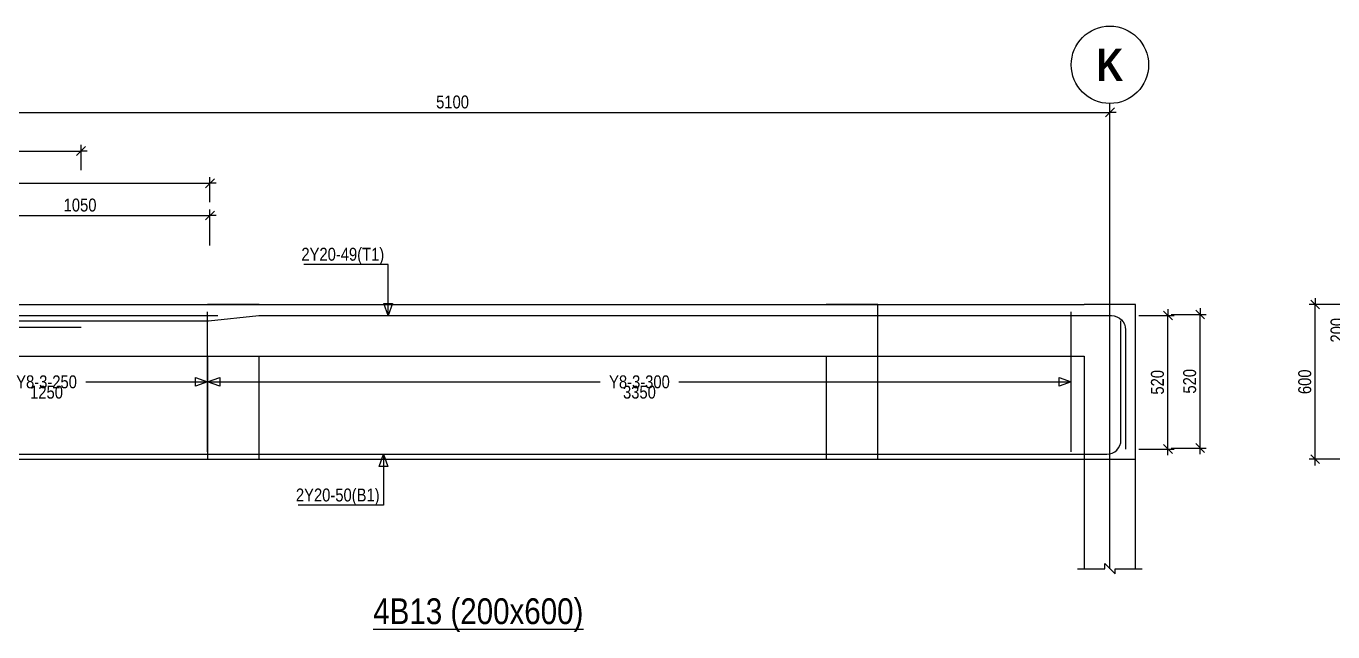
# Model space of a CAD drawing. Extents: x 0 to 206258, y -403073 to 0.
# Drawn here: x 81768 to 91906, y -258374 to -253674 of the extents above; entities that cross this region are included whole.
import ezdxf
from ezdxf.enums import TextEntityAlignment as Align
from ezdxf.lldxf.tags import DXFTag

# ---------------------------------------------------------------- set-up
doc = ezdxf.new("R2010")
doc.units = 0
doc.header["$LTSCALE"] = 1000
for name, color, linetype in [('Axis Circle(Dir 2)', 150, 'Continuous'), ('Axis Label(Dir 1)', 7, 'Continuous'), ('Axis Line(Dir 2)', 150, 'CENTER2'), ('Break Line', 5, 'Continuous'), ('Dimension Line', 5, 'Continuous'), ('Dimension Text', 5, 'Continuous'), ('Front Elevation Line', 40, 'Continuous'), ('Leader Line', 5, 'Continuous'), ('Link Line', 3, 'Continuous'), ('Rebar Label', 6, 'Continuous'), ('Rebar Line', 7, 'Continuous'), ('Top Rebar Label', 6, 'Continuous'), ('Top Rebar Line', 7, 'Continuous')]:
    doc.layers.add(name, color=color, linetype=linetype)
for name, color, linetype, true_color in [('Back Elevation Line', 191, 'HIDDEN2', 0xd4aaff), ('Beam Label(D)', 94, 'Continuous', 0x008100), ('Beam Line(D)', 112, 'Continuous', 0x00bd5e), ('Link Label', 94, 'Continuous', 0x008100)]:
    doc.layers.add(name, color=color, linetype=linetype, true_color=true_color)
doc.styles.add('Axis Label(Dir 1)', font='ARIALNB.TTF', dxfattribs={"height": 250})
doc.styles.add('Beam Label(D)', font='ARIALN.TTF', dxfattribs={"height": 200})
doc.styles.add('Dimension Text', font='ARIALN.TTF', dxfattribs={"height": 100})
doc.styles.add('Link Label', font='ARIALN.TTF', dxfattribs={"height": 100})
doc.styles.add('Rebar Label', font='ARIALN.TTF', dxfattribs={"height": 100})
doc.styles.add('Top Rebar Label', font='ARIALN.TTF', dxfattribs={"height": 100})
tags = doc.linetypes.add('CENTER2', pattern=[1.125, 0.75, -0.125, 0.125, -0.125]).pattern_tags.tags
tags[10:11] = [DXFTag(74, 4), DXFTag(75, 0), DXFTag(340, '0'), DXFTag(46, 0.0), DXFTag(50, 0.0), DXFTag(44, 0.0), DXFTag(45, 0.0)]
tags[8:9] = [DXFTag(74, 4), DXFTag(75, 0), DXFTag(340, '0'), DXFTag(46, 0.0), DXFTag(50, 0.0), DXFTag(44, 0.0), DXFTag(45, 0.0)]
tags[6:7] = [DXFTag(74, 4), DXFTag(75, 0), DXFTag(340, '0'), DXFTag(46, 0.0), DXFTag(50, 0.0), DXFTag(44, 0.0), DXFTag(45, 0.0)]
tags[4:5] = [DXFTag(74, 4), DXFTag(75, 0), DXFTag(340, '0'), DXFTag(46, 0.0), DXFTag(50, 0.0), DXFTag(44, 0.0), DXFTag(45, 0.0)]
tags = doc.linetypes.add('HIDDEN2', pattern=[0.1875, 0.125, -0.0625]).pattern_tags.tags
tags[6:7] = [DXFTag(74, 4), DXFTag(75, 0), DXFTag(340, '0'), DXFTag(46, 0.0), DXFTag(50, 0.0), DXFTag(44, 0.0), DXFTag(45, 0.0)]
tags[4:5] = [DXFTag(74, 4), DXFTag(75, 0), DXFTag(340, '0'), DXFTag(46, 0.0), DXFTag(50, 0.0), DXFTag(44, 0.0), DXFTag(45, 0.0)]
doc.dimstyles.new('BEAM', dxfattribs={"dimtxt": 100, "dimasz": 30, "dimexe": 48.3, "dimexo": 103.5, "dimgap": 30, "dimtad": 1, "dimtoh": 1, "dimdec": 1, "dimlfac": 0.5, "dimdsep": 46, "dimtxsty": 'Dimension Text', "dimblk": 'PCDIM_TICK', "dimcen": 0.09, "dimclrd": 5, "dimclre": 5, "dimclrt": 5, "dimadec": 1, "dimazin": 0, "dimtp": 1, "dimtm": 1, "dimtfac": 1, "dimtdec": 4, "dimtofl": 0, "dimtmove": 0, "dimatfit": 3, "dimfxl": 1, "dimtolj": 1, "dimtzin": 0, "dimarcsym": 0})

# ---------------------------------------------------------------- blocks, each defined once
blk = doc.blocks.new('PCDIM_TICK')
at = {"layer": 'Dimension Line', "color": 0, "transparency": 33554687}
for p, q in [((1.15, 1.15), (-1.15, -1.15)), ((1.61, 0), (0, 0))]:
    blk.add_line(p, q, dxfattribs=at)
blk = doc.blocks.new('*U3325')
at = {"layer": 'Dimension Line', "color": 5, "true_color": 0x0000ff, "transparency": 16777216}
for p, q in [((92165, -255834), (91971, -255834)), ((92019, -256234), (92019, -255834)), ((92165, -256234), (91971, -256234))]:
    blk.add_line(p, q, dxfattribs=at)
at = {"layer": 'Dimension Line', "color": 5, "true_color": 0x0000ff, "transparency": 16777216, "xscale": 30, "yscale": 30}
for p, rotation in [((92019, -255834), 89.99999999999447), ((92019, -256234), 269.9999999999834)]:
    blk.add_blockref('PCDIM_TICK', p, dxfattribs=dict(at, rotation=rotation))
at = {"layer": 'Dimension Line', "color": 5, "true_color": 0x0000ff, "transparency": 16777216, "insert": (91989, -256034), "char_height": 100, "width": 182.77, "attachment_point": 8, "rotation": 90, "style": 'Dimension Text'}
blk.add_mtext('200', dxfattribs=at)
blk = doc.blocks.new('*U3326')
at = {"layer": 'Dimension Line', "color": 5, "true_color": 0x0000ff, "transparency": 16777216}
for p, q in [((92415, -255834), (91721, -255834)), ((91769, -257034), (91769, -255834)), ((92415, -257034), (91721, -257034))]:
    blk.add_line(p, q, dxfattribs=at)
at = {"layer": 'Dimension Line', "color": 5, "true_color": 0x0000ff, "transparency": 16777216, "xscale": 30, "yscale": 30}
for p, rotation in [((91769, -255834), 89.99999999999447), ((91769, -257034), 269.9999999999834)]:
    blk.add_blockref('PCDIM_TICK', p, dxfattribs=dict(at, rotation=rotation))
at = {"layer": 'Dimension Line', "color": 5, "true_color": 0x0000ff, "transparency": 16777216, "insert": (91739, -256434), "char_height": 100, "width": 181.97, "attachment_point": 8, "rotation": 90, "style": 'Dimension Text'}
blk.add_mtext('600', dxfattribs=at)
blk = doc.blocks.new('*U3340')
at = {"layer": 'Dimension Line', "color": 5, "true_color": 0x0000ff, "transparency": 16777216}
for p, q in [((81178, -255377), (81178, -255096)), ((81178, -255144), (83194, -255144)), ((83194, -255377), (83194, -255096))]:
    blk.add_line(p, q, dxfattribs=at)
at = {"layer": 'Dimension Line', "color": 5, "true_color": 0x0000ff, "transparency": 16777216, "xscale": 30, "yscale": 30, "rotation": 180.0000000000004}
blk.add_blockref('PCDIM_TICK', (81178, -255144), dxfattribs=at)
at = {"layer": 'Dimension Line', "color": 5, "true_color": 0x0000ff, "transparency": 16777216, "xscale": 30, "yscale": 30}
blk.add_blockref('PCDIM_TICK', (83194, -255144), dxfattribs=at)
at = {"layer": 'Dimension Line', "color": 5, "true_color": 0x0000ff, "transparency": 16777216, "insert": (82186, -255114), "char_height": 100, "width": 238.4, "attachment_point": 8, "style": 'Dimension Text'}
blk.add_mtext('1050', dxfattribs=at)
blk = doc.blocks.new('*U3341')
at = {"layer": 'Dimension Line', "color": 5, "true_color": 0x0000ff, "transparency": 16777216}
for p, q in [((79976, -255041), (79976, -254846)), ((83194, -255041), (83194, -254846)), ((79976, -254894), (83194, -254894))]:
    blk.add_line(p, q, dxfattribs=at)
at = {"layer": 'Dimension Line', "color": 5, "true_color": 0x0000ff, "transparency": 16777216, "xscale": 30, "yscale": 30, "rotation": 180.0000000000004}
blk.add_blockref('PCDIM_TICK', (79976, -254894), dxfattribs=at)
at = {"layer": 'Dimension Line', "color": 5, "true_color": 0x0000ff, "transparency": 16777216, "xscale": 30, "yscale": 30}
blk.add_blockref('PCDIM_TICK', (83194, -254894), dxfattribs=at)
at = {"layer": 'Dimension Line', "color": 5, "true_color": 0x0000ff, "transparency": 16777216, "insert": (81585, -254864), "char_height": 100, "width": 238.4, "attachment_point": 8, "style": 'Dimension Text'}
blk.add_mtext('1650', dxfattribs=at)
blk = doc.blocks.new('*U3342')
at = {"layer": 'Dimension Line', "color": 5, "true_color": 0x0000ff, "transparency": 16777216}
for p, q in [((79976, -254791), (79976, -254596)), ((79976, -254644), (82194, -254644)), ((82194, -254791), (82194, -254596))]:
    blk.add_line(p, q, dxfattribs=at)
at = {"layer": 'Dimension Line', "color": 5, "true_color": 0x0000ff, "transparency": 16777216, "xscale": 30, "yscale": 30, "rotation": 180.0000000000004}
blk.add_blockref('PCDIM_TICK', (79976, -254644), dxfattribs=at)
at = {"layer": 'Dimension Line', "color": 5, "true_color": 0x0000ff, "transparency": 16777216, "xscale": 30, "yscale": 30}
blk.add_blockref('PCDIM_TICK', (82194, -254644), dxfattribs=at)
at = {"layer": 'Dimension Line', "color": 5, "true_color": 0x0000ff, "transparency": 16777216, "insert": (81085, -254614), "char_height": 100, "width": 238.4, "attachment_point": 8, "style": 'Dimension Text'}
blk.add_mtext('1150', dxfattribs=at)
blk = doc.blocks.new('*U3343')
at = {"layer": 'Dimension Line', "color": 5, "true_color": 0x0000ff, "transparency": 16777216}
for p, q in [((90401, -255920), (90674, -255920)), ((90626, -256956), (90626, -255920)), ((90401, -256956), (90674, -256956))]:
    blk.add_line(p, q, dxfattribs=at)
at = {"layer": 'Dimension Line', "color": 5, "true_color": 0x0000ff, "transparency": 16777216, "xscale": 30, "yscale": 30}
for p, rotation in [((90626, -255920), 89.99999999999447), ((90626, -256956), 269.9999999999834)]:
    blk.add_blockref('PCDIM_TICK', p, dxfattribs=dict(at, rotation=rotation))
at = {"layer": 'Dimension Line', "color": 5, "true_color": 0x0000ff, "transparency": 16777216, "insert": (90596, -256438), "char_height": 100, "width": 181.5, "attachment_point": 8, "rotation": 90, "style": 'Dimension Text'}
blk.add_mtext('520', dxfattribs=at)
blk = doc.blocks.new('*U3344')
at = {"layer": 'Dimension Line', "color": 5, "true_color": 0x0000ff, "transparency": 16777216}
for p, q in [((90651, -255912), (90924, -255912)), ((90876, -256948), (90876, -255912)), ((90651, -256948), (90924, -256948))]:
    blk.add_line(p, q, dxfattribs=at)
at = {"layer": 'Dimension Line', "color": 5, "true_color": 0x0000ff, "transparency": 16777216, "xscale": 30, "yscale": 30}
for p, rotation in [((90876, -255912), 89.99999999999447), ((90876, -256948), 269.9999999999834)]:
    blk.add_blockref('PCDIM_TICK', p, dxfattribs=dict(at, rotation=rotation))
at = {"layer": 'Dimension Line', "color": 5, "true_color": 0x0000ff, "transparency": 16777216, "insert": (90846, -256430), "char_height": 100, "width": 181.5, "attachment_point": 8, "rotation": 90, "style": 'Dimension Text'}
blk.add_mtext('520', dxfattribs=at)
blk = doc.blocks.new('*U3345')
at = {"layer": 'Dimension Line', "color": 5, "true_color": 0x0000ff, "transparency": 16777216}
for p, q in [((79976, -254491), (79976, -254296)), ((79976, -254344), (90176, -254344)), ((90176, -254491), (90176, -254296))]:
    blk.add_line(p, q, dxfattribs=at)
at = {"layer": 'Dimension Line', "color": 5, "true_color": 0x0000ff, "transparency": 16777216, "xscale": 30, "yscale": 30, "rotation": 180.0000000000004}
blk.add_blockref('PCDIM_TICK', (79976, -254344), dxfattribs=at)
at = {"layer": 'Dimension Line', "color": 5, "true_color": 0x0000ff, "transparency": 16777216, "xscale": 30, "yscale": 30}
blk.add_blockref('PCDIM_TICK', (90176, -254344), dxfattribs=at)
at = {"layer": 'Dimension Line', "color": 5, "true_color": 0x0000ff, "transparency": 16777216, "insert": (85076, -254314), "char_height": 100, "width": 245.98, "attachment_point": 8, "style": 'Dimension Text'}
blk.add_mtext('5100', dxfattribs=at)

msp = doc.modelspace()

# ---------------------------------------------------------------- linework, layer by layer
at = {"layer": 'Axis Circle(Dir 2)', "transparency": 33554687}
msp.add_circle((90175.964, -253974.284), 300, dxfattribs=at)
at = {"layer": 'Axis Line(Dir 2)', "transparency": 33554687}
msp.add_lwpolyline([(90175.964, -257884.284), (90175.964, -254274.284)], dxfattribs=at)
at = {"layer": 'Back Elevation Line', "transparency": 33554687}
for points in [[(80175.964, -255834.284), (83175.964, -255834.284)], [(83575.964, -255834.284), (83175.964, -255834.284)], [(83575.964, -255834.284), (87975.964, -255834.284)], [(88375.964, -255834.284), (87975.964, -255834.284)], [(88375.964, -257034.284), (88375.964, -255834.284)], [(80175.964, -256234.284), (83175.964, -256234.284)], [(83175.965, -256234.284), (83175.964, -257034.284)], [(83575.964, -257034.284), (83575.964, -256234.284)], [(83575.964, -256234.284), (87975.964, -256234.284)], [(87975.964, -256234.284), (87975.964, -257034.284)], [(83175.964, -257034.284), (83575.964, -257034.284)], [(87975.964, -257034.284), (88375.964, -257034.284)]]:
    msp.add_lwpolyline(points, dxfattribs=at)
at = {"layer": 'Beam Line(D)', "transparency": 33554687}
for points in [[(80575.964, -255834.284), (89975.964, -255834.284)], [(90375.964, -255834.284), (89975.964, -255834.284)], [(90375.964, -257884.284), (90375.964, -255834.284)], [(80575.964, -257034.284), (89975.964, -257034.284)], [(89975.964, -257034.284), (89975.964, -257884.284)]]:
    msp.add_lwpolyline(points, dxfattribs=at)
at = {"layer": 'Break Line', "transparency": 33554687}
msp.add_lwpolyline([(89925.964, -257884.284), (90135.964, -257884.284), (90135.964, -257844.284), (90215.964, -257924.284), (90215.964, -257884.284), (90425.964, -257884.284)], dxfattribs=at)
at = {"layer": 'Front Elevation Line', "transparency": 33554687}
for points in [[(75975.964, -255834.284), (89975.964, -255834.284)], [(90375.964, -255834.284), (89975.964, -255834.284)], [(90375.964, -257034.284), (90375.964, -255834.284)], [(75975.964, -256234.284), (89975.964, -256234.284)], [(89975.964, -256234.284), (89975.964, -257034.284)], [(89975.964, -257034.284), (90375.964, -257034.284)]]:
    msp.add_lwpolyline(points, dxfattribs=at)
at = {"layer": 'Leader Line', "transparency": 33554687}
for points in [[(84575.964, -255920.284), (84575.964, -255524.284), (83920.973, -255524.284)], [(84541.762, -255826.314), (84610.166, -255826.314), (84575.964, -255920.284), (84541.762, -255826.314)], [(82230.609, -256434.284), (83175.965, -256434.284), (83081.995, -256468.486), (83081.995, -256400.082), (83175.965, -256434.284)], [(83175.965, -256434.284), (83269.934, -256400.082), (83269.934, -256468.486), (83175.965, -256434.284), (86221.32, -256434.284)], [(86830.608, -256434.284), (89875.964, -256434.284), (89781.994, -256468.486), (89781.994, -256400.082), (89875.964, -256434.284)], [(84540.056, -256996.353), (84540.057, -257392.353), (83877.383, -257392.353)], [(84574.258, -257090.322), (84505.854, -257090.322), (84540.056, -256996.353), (84574.258, -257090.322)]]:
    msp.add_lwpolyline(points, dxfattribs=at)
at = {"layer": 'Link Line', "transparency": 33554687}
for p, q in [((83175.965, -256976.284), (83175.965, -255892.284)), ((89875.964, -256976.284), (89875.964, -255892.284))]:
    msp.add_line(p, q, dxfattribs=at)
at = {"layer": 'Rebar Line', "transparency": 33554687}
msp.add_lwpolyline([(77338.057, -256996.353), (90152.101, -256996.353, 0.414213813), (90262.057, -256886.397), (90262.056, -255960.353)], format="xyb", dxfattribs=at)
at = {"layer": 'Top Rebar Line', "transparency": 33554687}
for points in [[(64913.964, -256956.284), (64913.964, -256030.239, -0.414213562), (65023.92, -255920.284), (83253.964, -255920.284)], [(81177.964, -255960.284), (83172.48, -255960.284, 0.024922321), (83183.421, -255959.738), (83572.508, -255920.829, -0.024922321), (83583.449, -255920.284), (90188.009, -255920.284, -0.414213562), (90297.964, -256030.239), (90297.964, -256956.284)]]:
    msp.add_lwpolyline(points, format="xyb", dxfattribs=at)
msp.add_lwpolyline([(77933.964, -256010.284), (82193.964, -256010.284)], dxfattribs=at)

# ---------------------------------------------------------------- texts
at = {"layer": 'Axis Label(Dir 1)', "transparency": 33554687, "style": 'Axis Label(Dir 1)'}
msp.add_text('K', height=250, dxfattribs=at).set_placement((90175.964, -253974.284), align=Align.MIDDLE_CENTER)
at = {"layer": 'Beam Label(D)', "transparency": 33554687, "style": 'Beam Label(D)'}
msp.add_text('%%U4B13 (200x600)', height=200, dxfattribs=at).set_placement((85275.964, -258114.284), align=Align.TOP_CENTER)
at = {"layer": 'Dimension Text', "transparency": 33554687, "style": 'Dimension Text'}
for s, p in [('1250', (81925.965, -256464.284)), ('3350', (86525.964, -256464.284))]:
    msp.add_text(s, height=100, dxfattribs=at).set_placement(p, align=Align.TOP_CENTER)
at = {"layer": 'Link Label', "transparency": 33554687, "style": 'Link Label'}
for s, p in [('Y8-3-250', (81925.965, -256434.284)), ('Y8-3-300', (86525.964, -256434.284))]:
    msp.add_text(s, height=100, dxfattribs=at).set_placement(p, align=Align.MIDDLE_CENTER)
at = {"layer": 'Rebar Label', "transparency": 33554687, "style": 'Rebar Label'}
msp.add_text(' 2Y20-50(B1)', height=100, dxfattribs=at).set_placement((84510.057, -257362.353), align=Align.RIGHT)
at = {"layer": 'Top Rebar Label', "transparency": 33554687, "style": 'Top Rebar Label'}
msp.add_text(' 2Y20-49(T1)', height=100, dxfattribs=at).set_placement((84545.964, -255494.284), align=Align.RIGHT)

# ---------------------------------------------------------------- dimensions: what is measured, and where the dimension line sits
at = {"layer": 'Dimension Line', "transparency": 33554687}
for base, p1, p2, text, picture, middle in [((85075.964, -254344.284), (79975.964, -254594.284), (90175.964, -254594.284), '5100', '*U3345', (85075.964, -254344.284)), ((81084.964, -254644.284), (79975.964, -254894.284), (82193.964, -254894.284), '1150', '*U3342', (81084.964, -254644.284)), ((81584.964, -254894.284), (79975.964, -255144.284), (83193.964, -255144.284), '1650', '*U3341', (81584.964, -254894.284)), ((82185.964, -255144.284), (81177.964, -255480.284), (83193.964, -255480.284), '1050', '*U3340', (82185.964, -255144.284))]:
    dim = msp.add_linear_dim(base=base, p1=p1, p2=p2, text=text, dimstyle='BEAM', override={"dimscale": 1, "dimtxt": 100, "dimasz": 30, "dimexe": 48.3, "dimexo": 103.5, "dimgap": 30, "dimtad": 1, "dimtih": 0, "dimdec": 1, "dimlfac": 0.5, "dimzin": 8, "dimlunit": 2, "dimpost": '', "dimtxsty": 'Dimension Text', "dimblk": 'PCDIM_TICK', "dimse1": 0, "dimse2": 0, "dimsd2": 0, "dimclrd": 5, "dimclre": 5, "dimclrt": 5, "dimaunit": 0, "dimadec": 1, "dimazin": 0, "dimtol": 0, "dimtp": 1, "dimtm": 1, "dimtmove": 0}, dxfattribs=at)
    dim.commit()
    dim.dimension.update_dxf_attribs({"geometry": picture, "text_midpoint": middle})
for base, p1, p2, angle, text, picture, middle in [((91768.964, -256434.284), (92518.964, -257034.284), (92518.964, -255834.284), 90, '600', '*U3326', (91768.964, -256434.284)), ((92018.964, -256034.284), (92268.964, -256234.284), (92268.964, -255834.284), 90, '200', '*U3325', (92018.964, -256034.284)), ((90625.964, -256438.284), (90297.964, -256956.284), (90297.964, -255920.284), 90, '520', '*U3343', (90625.964, -256438.284)), ((90875.964, -256430.283), (90547.964, -256948.283), (90547.964, -255912.283), 90.0000489, '520', '*U3344', (90875.964, -256430.283))]:
    dim = msp.add_linear_dim(base=base, p1=p1, p2=p2, angle=angle, text=text, dimstyle='BEAM', override={"dimscale": 1, "dimtxt": 100, "dimasz": 30, "dimexe": 48.3, "dimexo": 103.5, "dimgap": 30, "dimtad": 1, "dimtih": 0, "dimdec": 1, "dimlfac": 0.5, "dimzin": 8, "dimlunit": 2, "dimpost": '', "dimtxsty": 'Dimension Text', "dimblk": 'PCDIM_TICK', "dimse1": 0, "dimse2": 0, "dimsd2": 0, "dimclrd": 5, "dimclre": 5, "dimclrt": 5, "dimaunit": 0, "dimadec": 1, "dimazin": 0, "dimtol": 0, "dimtp": 1, "dimtm": 1, "dimtmove": 0}, dxfattribs=at)
    dim.commit()
    dim.dimension.update_dxf_attribs({"geometry": picture, "text_midpoint": middle})

doc.saveas('drawing.dxf')
